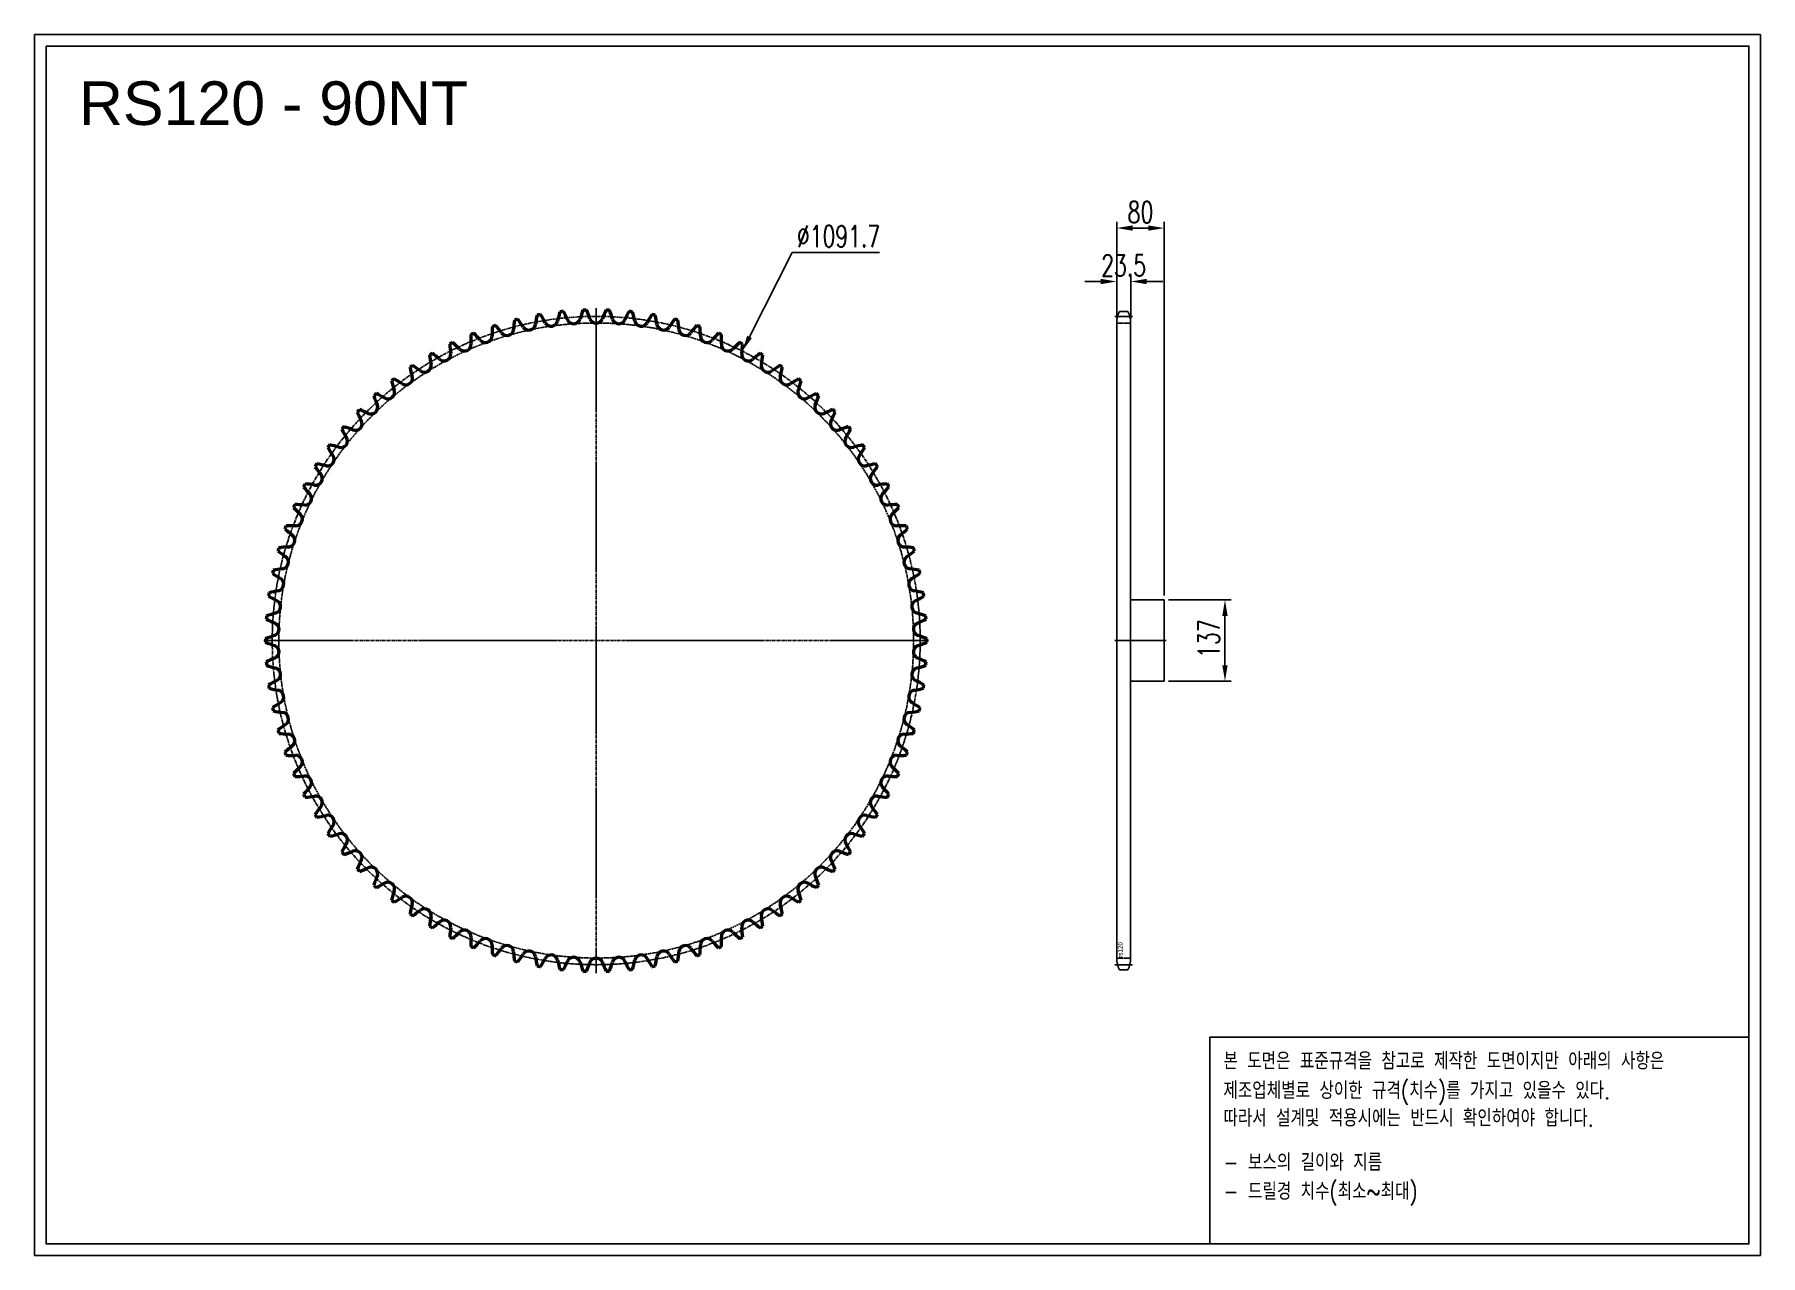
# Model space of a CAD drawing. Header units: millimetres. Extents: x -28947 to -26040, y 50864 to 52921.
import ezdxf

# ---------------------------------------------------------------- set-up
doc = ezdxf.new("R2010")
doc.units = ezdxf.units.MM
for name, pattern in [('AM_ISO02W050', [7.5, 6, -1.5]), ('AM_ISO02W050x2', [3.75, 3, -0.75]), ('AM_ISO08W050', [18, 12, -1.5, 3, -1.5]), ('AM_ISO08W050x2', [9, 6, -0.75, 1.5, -0.75])]:
    doc.linetypes.add(name, pattern=pattern)
for name, color, linetype, lineweight in [('AM_0N', 7, 'Continuous', 50), ('AM_3N', 6, 'AM_ISO02W050', 25), ('AM_7', 4, 'AM_ISO08W050', 25), ('AM_7N', 4, 'AM_ISO08W050', 25)]:
    doc.layers.add(name, color=color, linetype=linetype, lineweight=lineweight)
doc.layers.add('S-DIM', color=7, linetype='Continuous')
doc.styles.add('HAN', font='ROMANS.shx', dxfattribs={"width": 0.7, "bigfont": 'whgtxt.shx'})
doc.styles.add('HSG', font='SIMPLEX.shx', dxfattribs={"width": 0.7, "bigfont": 'HSG.shx'})
doc.styles.get("Standard").update_dxf_attribs({"font": 'arial.ttf'})
doc.dimstyles.new('APP50', dxfattribs={"dimscale": 15, "dimtxt": 2.4, "dimasz": 1.8, "dimexe": 0.7, "dimexo": 0.5, "dimgap": 0.6, "dimtad": 1, "dimtoh": 1, "dimdec": 1, "dimrnd": 0.01, "dimzin": 9, "dimdsep": 46, "dimtxsty": 'HSG', "dimcen": 0, "dimclrd": 1, "dimclre": 1, "dimclrt": 256, "dimazin": 2, "dimtp": 1, "dimtm": 1, "dimtfac": 0.5, "dimtdec": 1, "dimtofl": 0, "dimtmove": 0, "dimatfit": 3, "dimfxl": 0, "dimtvp": 1, "dimtolj": 2, "dimlwd": -1, "dimlwe": -1, "dimarcsym": 0})

# ---------------------------------------------------------------- blocks, each defined once
blk = doc.blocks.new('*D1')
at = {"layer": 'Defpoints', "color": 0, "transparency": 16777216}
for p in [(-27044.2, 51968.5), (-27044.2, 51831.5), (-26941.8, 51831.5)]:
    blk.add_point(p, dxfattribs=at)
at = {"layer": 'S-DIM', "color": 1, "transparency": 16777216}
for p, q in [((-27036.7, 51968.5), (-26931.3, 51968.5)), ((-26941.8, 51941.5), (-26941.8, 51858.5)), ((-27036.7, 51831.5), (-26931.3, 51831.5))]:
    blk.add_line(p, q, dxfattribs=at)
for points in [[(-26946.3, 51941.5), (-26937.3, 51941.5), (-26941.8, 51968.5)], [(-26946.3, 51858.5), (-26937.3, 51858.5), (-26941.8, 51831.5)]]:
    blk.add_solid(points, dxfattribs=at)
at = {"layer": 'S-DIM', "transparency": 16777216, "insert": (-26968.8, 51903.3), "char_height": 36, "attachment_point": 5, "rotation": 90, "style": 'HSG'}
blk.add_mtext('\\A2;137', dxfattribs=at)
blk = doc.blocks.new('*D2')
at = {"layer": 'Defpoints', "color": 0, "transparency": 16777216}
for p in [(-27100.7, 52504.6), (-27124.2, 52435.2), (-27100.7, 52434.7)]:
    blk.add_point(p, dxfattribs=at)
at = {"layer": 'S-DIM', "color": 1, "transparency": 16777216}
for p, q in [((-27151.2, 52504.6), (-27178.2, 52504.6)), ((-27124.2, 52442.7), (-27124.2, 52515.1)), ((-27100.7, 52442.2), (-27100.7, 52515.1)), ((-27073.7, 52504.6), (-27046.7, 52504.6))]:
    blk.add_line(p, q, dxfattribs=at)
for points in [[(-27151.2, 52509.1), (-27151.2, 52500.1), (-27124.2, 52504.6)], [(-27073.7, 52509.1), (-27073.7, 52500.1), (-27100.7, 52504.6)]]:
    blk.add_solid(points, dxfattribs=at)
at = {"layer": 'S-DIM', "transparency": 16777216, "insert": (-27112.5, 52531.6), "char_height": 36, "attachment_point": 5, "style": 'HSG'}
blk.add_mtext('\\A2;23.5', dxfattribs=at)
blk = doc.blocks.new('*D3')
at = {"layer": 'Defpoints', "color": 0, "transparency": 16777216}
for p in [(-27044.2, 52594.6), (-27124.2, 52435.2), (-27044.2, 51968.5)]:
    blk.add_point(p, dxfattribs=at)
at = {"layer": 'S-DIM', "color": 1, "transparency": 16777216}
for p, q in [((-27124.2, 52442.7), (-27124.2, 52605.1)), ((-27044.2, 51976), (-27044.2, 52605.1)), ((-27097.2, 52594.6), (-27071.2, 52594.6))]:
    blk.add_line(p, q, dxfattribs=at)
for points in [[(-27097.2, 52599.1), (-27097.2, 52590.1), (-27124.2, 52594.6)], [(-27071.2, 52599.1), (-27071.2, 52590.1), (-27044.2, 52594.6)]]:
    blk.add_solid(points, dxfattribs=at)
at = {"layer": 'S-DIM', "transparency": 16777216, "insert": (-27084.2, 52621.6), "char_height": 36, "attachment_point": 5, "style": 'HSG'}
blk.add_mtext('\\A2;80', dxfattribs=at)
blk = doc.blocks.new('notice1')
at = {"color": 4}
blk.add_lwpolyline([(-22142.12, 1735.9), (-22053.8, 1735.9), (-22053.8, 1702.07), (-22142.12, 1702.07)], close=True, dxfattribs=at)
at = {"color": 4, "style": 'HAN', "width": 0.8}
for s, p in [('본 도면은 표준규격을 참고로 제작한 도면이지만 아래의 사항은', (-22139.9, 1730.62)), ('제조업체별로 상이한 규격(치수)를 가지고 있을수 있다.', (-22139.9, 1725.78)), ('따라서 설계및 적용시에는 반드시 확인하여야 합니다.', (-22139.9, 1721.28)), ('- 보스의 길이와 지름', (-22139.9, 1714.03)), ('- 드릴경 치수(최소~최대)', (-22139.9, 1709.27))]:
    blk.add_text(s, height=2.7949, dxfattribs=at).set_placement(p)
blk = doc.blocks.new('*D5')
at = {"layer": 'Defpoints', "color": 0, "transparency": 16777216}
for p in [(-27755.1, 52387.2), (-28247.2, 51412.7)]:
    blk.add_point(p, dxfattribs=at)
at = {"layer": 'S-DIM', "color": 1, "linetype": 'ByBlock', "transparency": 16777216}
for p, q in [((-27671, 52553.7), (-27742.9, 52411.3)), ((-27524, 52553.7), (-27671, 52553.7))]:
    blk.add_line(p, q, dxfattribs=at)
at = {"layer": 'S-DIM', "color": 1, "transparency": 16777216}
blk.add_solid([(-27746.9, 52413.4), (-27738.9, 52409.3), (-27755.1, 52387.2)], dxfattribs=at)
at = {"layer": 'S-DIM', "transparency": 16777216, "insert": (-27593, 52580.7), "char_height": 36, "attachment_point": 5, "style": 'HSG'}
blk.add_mtext('\\A2;∅1091.7', dxfattribs=at)

msp = doc.modelspace()

# ---------------------------------------------------------------- linework, layer by layer
for p, q in [((-27124.23, 52435.25), (-27124.23, 51364.71)), ((-27119.5, 52454.25), (-27105.47, 52454.25)), ((-27100.73, 52435.25), (-27100.73, 51364.71)), ((-27100.73, 51968.54), (-27044.23, 51968.54)), ((-27044.23, 51968.54), (-27044.23, 51831.54)), ((-27044.23, 51831.54), (-27100.73, 51831.54)), ((-27119.5, 51345.71), (-27105.47, 51345.71))]:
    msp.add_line(p, q)
for points in [[(-28947.47, 52920.51), (-26039.6, 52920.51), (-26039.6, 50864.44), (-28947.47, 50864.44)], [(-28927.89, 52900.92), (-26059.18, 52900.92), (-26059.18, 50884.02), (-28927.89, 50884.02)]]:
    msp.add_lwpolyline(points, close=True)
for centre, start, end in [((-27083.73, 52435.25), 152.02179, 180), ((-27141.23, 52435.25), 0, 27.97821), ((-27083.73, 51364.71), 180, 207.97821), ((-27141.23, 51364.71), 332.02179, 0)]:
    msp.add_arc(centre, 40.5, start, end)
at = {"layer": 'AM_0N'}
for centre, radius, start, end in [((-28001.13, 51899.98), 556.95, 107.70263, 108.29737), ((-28357.93, 52272.14), 245.42, 36.5, 40.20424), ((-27895.77, 52404.66), 245.42, 171.79576, 175.5), ((-28001.13, 51899.98), 556.95, 103.70263, 104.29737), ((-28331.1, 52296.12), 245.42, 32.5, 36.20424), ((-28114.65, 52434.01), 11.23, 212.5, 351.5), ((-27860.82, 52396.08), 245.42, 167.79576, 171.5), ((-28001.13, 51899.98), 556.95, 99.70263, 100.29737), ((-28302.66, 52318.17), 245.42, 28.5, 32.20424), ((-28077.12, 52440.63), 11.23, 208.5, 347.5), ((-27826.56, 52385.08), 245.42, 163.79576, 167.5), ((-28001.13, 51899.98), 556.95, 95.70263, 96.29737), ((-28272.76, 52338.19), 245.42, 24.5, 28.20424), ((-28039.22, 52444.62), 11.23, 204.5, 343.5), ((-27793.14, 52371.72), 245.42, 159.79576, 163.5), ((-28001.13, 51899.98), 556.95, 91.70263, 92.29737), ((-28241.53, 52356.07), 245.42, 20.5, 24.20424), ((-28001.13, 52445.95), 11.23, 200.5, 339.5), ((-27760.74, 52356.07), 245.42, 155.79576, 159.5), ((-28001.13, 51899.98), 556.95, 87.70263, 88.29737), ((-28209.13, 52371.72), 245.42, 16.5, 20.20424), ((-27963.05, 52444.62), 11.23, 196.5, 335.5), ((-27729.51, 52338.19), 245.42, 151.79576, 155.5), ((-28001.13, 51899.98), 556.95, 83.70263, 84.29737), ((-28175.71, 52385.08), 245.42, 12.5, 16.20424), ((-27925.15, 52440.63), 11.23, 192.5, 331.5), ((-27699.61, 52318.17), 245.42, 147.79576, 151.5), ((-28001.13, 51899.98), 556.95, 79.70263, 80.29737), ((-28141.45, 52396.08), 245.42, 8.5, 12.20424), ((-27887.62, 52434.01), 11.23, 188.5, 327.5), ((-27671.17, 52296.12), 245.42, 143.79576, 147.5), ((-28001.13, 51899.98), 556.95, 75.70263, 76.29737), ((-28106.5, 52404.66), 245.42, 4.5, 8.20424), ((-27644.34, 52272.14), 245.42, 139.79576, 143.5), ((-28001.13, 51899.98), 556.95, 71.70263, 72.29737), ((-28001.13, 51899.98), 556.95, 115.70263, 116.29737), ((-28406.25, 52218.86), 245.42, 44.5, 48.20424), ((-28001.13, 51899.98), 556.95, 111.70263, 112.29737), ((-27967.03, 52414.41), 245.42, 179.79576, 183.5), ((-28383.02, 52246.34), 245.42, 40.5, 44.20424), ((-28187.87, 52413.02), 11.23, 220.5, 359.5), ((-27931.23, 52410.78), 245.42, 175.79576, 179.5), ((-28151.62, 52424.8), 11.23, 216.5, 355.5), ((-27850.65, 52424.8), 11.23, 184.5, 323.5), ((-28071.04, 52410.78), 245.42, 0.5, 4.20424), ((-27814.4, 52413.02), 11.23, 180.5, 319.5), ((-27619.25, 52246.34), 245.42, 135.79576, 139.5), ((-28001.13, 51899.98), 556.95, 67.70263, 68.29737), ((-28035.24, 52414.41), 245.42, 356.5, 0.20424), ((-27596.02, 52218.86), 245.42, 131.79576, 135.5), ((-28001.13, 51899.98), 556.95, 63.70263, 64.29737), ((-28001.13, 51899.98), 556.95, 119.70263, 120.29737), ((-28038.96, 52414.15), 245.42, 187.79576, 191.5), ((-28427.51, 52189.82), 245.42, 48.5, 52.20424), ((-28257.45, 52382.04), 11.23, 228.5, 7.5), ((-28003, 52415.54), 245.42, 183.79576, 187.5), ((-28223.2, 52398.74), 11.23, 224.5, 3.5), ((-27779.07, 52398.74), 11.23, 176.5, 315.5), ((-27744.82, 52382.04), 11.23, 172.5, 311.5), ((-27999.27, 52415.54), 245.42, 352.5, 356.20424), ((-27574.76, 52189.82), 245.42, 127.79576, 131.5), ((-28001.13, 51899.98), 556.95, 59.70263, 60.29737), ((-27963.31, 52414.15), 245.42, 348.5, 352.20424), ((-28322.04, 52341.68), 11.23, 236.5, 15.5), ((-28001.13, 51899.98), 556.95, 123.70263, 124.29737), ((-28074.73, 52410.26), 245.42, 191.79576, 195.5), ((-28446.69, 52159.37), 245.42, 52.5, 56.20424), ((-28290.45, 52362.98), 11.23, 232.5, 11.5), ((-27711.82, 52362.98), 11.23, 168.5, 307.5), ((-27555.58, 52159.37), 245.42, 123.79576, 127.5), ((-28001.13, 51899.98), 556.95, 55.70263, 56.29737), ((-27680.22, 52341.68), 11.23, 164.5, 303.5), ((-27927.54, 52410.26), 245.42, 344.5, 348.20424), ((-28001.13, 51899.98), 556.95, 131.70263, 132.29737), ((-28478.45, 52094.84), 245.42, 60.5, 64.20424), ((-28352.07, 52318.21), 11.23, 240.5, 19.5), ((-28001.13, 51899.98), 556.95, 127.70263, 128.29737), ((-28110.15, 52403.88), 245.42, 195.79576, 199.5), ((-28463.7, 52127.66), 245.42, 56.5, 60.20424), ((-27538.57, 52127.66), 245.42, 119.79576, 123.5), ((-27650.2, 52318.21), 11.23, 160.5, 299.5), ((-27892.12, 52403.88), 245.42, 340.5, 344.20424), ((-28001.13, 51899.98), 556.95, 51.70263, 52.29737), ((-27523.82, 52094.84), 245.42, 115.79576, 119.5), ((-28001.13, 51899.98), 556.95, 47.70263, 48.29737), ((-28001.13, 51899.98), 556.95, 135.70263, 136.29737), ((-28179.22, 52383.81), 245.42, 203.79576, 207.5), ((-28490.88, 52061.07), 245.42, 64.5, 68.20424), ((-28380.39, 52292.71), 11.23, 244.5, 23.5), ((-28145.03, 52395.05), 245.42, 199.79576, 203.5), ((-27621.88, 52292.71), 11.23, 156.5, 295.5), ((-27857.23, 52395.05), 245.42, 336.5, 340.20424), ((-27511.39, 52061.07), 245.42, 111.79576, 115.5), ((-27823.05, 52383.81), 245.42, 332.5, 336.20424), ((-28001.13, 51899.98), 556.95, 43.70263, 44.29737), ((-28001.13, 51899.98), 556.95, 139.70263, 140.29737), ((-28212.53, 52370.21), 245.42, 207.79576, 211.5), ((-28500.93, 52026.51), 245.42, 68.5, 72.20424), ((-28406.86, 52265.3), 11.23, 248.5, 27.5), ((-27595.4, 52265.3), 11.23, 152.5, 291.5), ((-27501.34, 52026.51), 245.42, 107.79576, 111.5), ((-27789.73, 52370.21), 245.42, 328.5, 332.20424), ((-28001.13, 51899.98), 556.95, 39.70263, 40.29737), ((-28001.13, 51899.98), 556.95, 143.70263, 144.29737), ((-28508.53, 51991.34), 245.42, 72.5, 76.20424), ((-28431.36, 52236.11), 11.23, 252.5, 31.5), ((-27570.91, 52236.11), 11.23, 148.5, 287.5), ((-27493.73, 51991.34), 245.42, 103.79576, 107.5), ((-28001.13, 51899.98), 556.95, 35.70263, 36.29737), ((-28001.13, 51899.98), 556.95, 147.70263, 148.29737), ((-28513.67, 51955.73), 245.42, 76.5, 80.20424), ((-28453.76, 52205.28), 11.23, 256.5, 35.5), ((-28244.82, 52354.31), 245.42, 211.79576, 215.5), ((-27548.51, 52205.28), 11.23, 144.5, 283.5), ((-27757.45, 52354.31), 245.42, 324.5, 328.20424), ((-27488.6, 51955.73), 245.42, 99.79576, 103.5), ((-28001.13, 51899.98), 556.95, 31.70263, 32.29737), ((-28473.95, 52172.96), 11.23, 260.5, 39.5), ((-28275.92, 52336.21), 245.42, 215.79576, 219.5), ((-27528.32, 52172.96), 11.23, 140.5, 279.5), ((-27726.35, 52336.21), 245.42, 320.5, 324.20424), ((-28001.13, 51899.98), 556.95, 151.70263, 152.29737), ((-28305.68, 52315.98), 245.42, 219.79576, 223.5), ((-28491.84, 52139.32), 11.23, 264.5, 43.5), ((-28516.31, 51919.84), 245.42, 80.5, 84.20424), ((-27485.96, 51919.84), 245.42, 95.79576, 99.5), ((-27510.42, 52139.32), 11.23, 136.5, 275.5), ((-27696.59, 52315.98), 245.42, 316.5, 320.20424), ((-28001.13, 51899.98), 556.95, 27.70263, 28.29737), ((-28001.13, 51899.98), 556.95, 155.70263, 156.29737), ((-28333.96, 52293.72), 245.42, 223.79576, 227.5), ((-28516.44, 51883.85), 245.42, 84.5, 88.20424), ((-28507.34, 52104.5), 11.23, 268.5, 47.5), ((-27485.83, 51883.85), 245.42, 91.79576, 95.5), ((-27494.92, 52104.5), 11.23, 132.5, 271.5), ((-27668.31, 52293.72), 245.42, 312.5, 316.20424), ((-28001.13, 51899.98), 556.95, 23.70263, 24.29737), ((-28001.13, 51899.98), 556.95, 159.70263, 160.29737), ((-28360.61, 52269.55), 245.42, 227.79576, 231.5), ((-28514.06, 51847.95), 245.42, 88.5, 92.20424), ((-27488.21, 51847.95), 245.42, 87.79576, 91.5), ((-27641.66, 52269.55), 245.42, 308.5, 312.20424), ((-28001.13, 51899.98), 556.95, 19.70263, 20.29737), ((-28001.13, 51899.98), 556.95, 163.70263, 164.29737), ((-28509.18, 51812.29), 245.42, 92.5, 96.20424), ((-28520.38, 52068.69), 11.23, 272.5, 51.5), ((-27481.89, 52068.69), 11.23, 128.5, 267.5), ((-27493.09, 51812.29), 245.42, 83.79576, 87.5), ((-28001.13, 51899.98), 556.95, 15.70263, 16.29737), ((-28385.52, 52243.57), 245.42, 231.79576, 235.5), ((-28530.88, 52032.06), 11.23, 276.5, 55.5), ((-27471.39, 52032.06), 11.23, 124.5, 263.5), ((-27616.75, 52243.57), 245.42, 304.5, 308.20424), ((-28001.13, 51899.98), 556.95, 167.70263, 168.29737), ((-28408.55, 52215.92), 245.42, 235.79576, 239.5), ((-28501.83, 51777.07), 245.42, 96.5, 100.20424), ((-28538.8, 51994.79), 11.23, 280.5, 59.5), ((-27463.46, 51994.79), 11.23, 120.5, 259.5), ((-27500.44, 51777.07), 245.42, 79.79576, 83.5), ((-27593.72, 52215.92), 245.42, 300.5, 304.20424), ((-28001.13, 51899.98), 556.95, 11.70263, 12.29737), ((-28001.13, 51899.98), 556.95, 171.70263, 172.29737), ((-28429.59, 52186.73), 245.42, 239.79576, 243.5), ((-28492.03, 51742.44), 245.42, 100.5, 104.20424), ((-28544.11, 51957.05), 11.23, 284.5, 63.5), ((-27458.16, 51957.05), 11.23, 116.5, 255.5), ((-27510.23, 51742.44), 245.42, 75.79576, 79.5), ((-27572.68, 52186.73), 245.42, 296.5, 300.20424), ((-28001.13, 51899.98), 556.95, 7.70263, 8.29737), ((-28001.13, 51899.98), 556.95, 175.70263, 176.29737), ((-28448.55, 52156.14), 245.42, 243.79576, 247.5), ((-28479.85, 51708.58), 245.42, 104.5, 108.20424), ((-27522.42, 51708.58), 245.42, 71.79576, 75.5), ((-27553.72, 52156.14), 245.42, 292.5, 296.20424), ((-28001.13, 51899.98), 556.95, 3.70263, 4.29737), ((-28465.33, 51675.65), 245.42, 108.5, 112.20424), ((-28546.77, 51919.03), 11.23, 288.5, 67.5), ((-27455.5, 51919.03), 11.23, 112.5, 251.5), ((-27536.94, 51675.65), 245.42, 67.79576, 71.5), ((-28001.13, 51899.98), 556.95, 179.70263, 180.29737), ((-28465.33, 52124.31), 245.42, 247.79576, 251.5), ((-28546.77, 51880.93), 11.23, 292.5, 71.5), ((-27455.5, 51880.93), 11.23, 108.5, 247.5), ((-27536.94, 52124.31), 245.42, 288.5, 292.20424), ((-28001.13, 51899.98), 556.95, 359.70263, 0.29737), ((-28448.55, 51643.82), 245.42, 112.5, 116.20424), ((-28001.13, 51899.98), 556.95, 183.70263, 184.29737), ((-28479.85, 52091.38), 245.42, 251.79576, 255.5), ((-28544.11, 51842.91), 11.23, 296.5, 75.5), ((-27458.16, 51842.91), 11.23, 104.5, 243.5), ((-27522.42, 52091.38), 245.42, 284.5, 288.20424), ((-27553.72, 51643.82), 245.42, 63.79576, 67.5), ((-28001.13, 51899.98), 556.95, 355.70263, 356.29737), ((-28429.59, 51613.23), 245.42, 116.5, 120.20424), ((-28001.13, 51899.98), 556.95, 187.70263, 188.29737), ((-28492.03, 52057.52), 245.42, 255.79576, 259.5), ((-27510.23, 52057.52), 245.42, 280.5, 284.20424), ((-27572.68, 51613.23), 245.42, 59.79576, 63.5), ((-28001.13, 51899.98), 556.95, 351.70263, 352.29737), ((-28408.55, 51584.04), 245.42, 120.5, 124.20424), ((-28538.8, 51805.18), 11.23, 300.5, 79.5), ((-27463.46, 51805.18), 11.23, 100.5, 239.5), ((-27593.72, 51584.04), 245.42, 55.79576, 59.5), ((-28001.13, 51899.98), 556.95, 191.70263, 192.29737), ((-28501.83, 52022.9), 245.42, 259.79576, 263.5), ((-28530.88, 51767.9), 11.23, 304.5, 83.5), ((-27471.39, 51767.9), 11.23, 96.5, 235.5), ((-27500.44, 52022.9), 245.42, 276.5, 280.20424), ((-28001.13, 51899.98), 556.95, 347.70263, 348.29737), ((-28385.52, 51556.39), 245.42, 124.5, 128.20424), ((-28001.13, 51899.98), 556.95, 195.70263, 196.29737), ((-28509.18, 51987.67), 245.42, 263.79576, 267.5), ((-28520.38, 51731.27), 11.23, 308.5, 87.5), ((-27481.89, 51731.27), 11.23, 92.5, 231.5), ((-27493.09, 51987.67), 245.42, 272.5, 276.20424), ((-27616.75, 51556.39), 245.42, 51.79576, 55.5), ((-28001.13, 51899.98), 556.95, 343.70263, 344.29737), ((-28360.61, 51530.42), 245.42, 128.5, 132.20424), ((-28001.13, 51899.98), 556.95, 199.70263, 200.29737), ((-28514.06, 51952.02), 245.42, 267.79576, 271.5), ((-28507.34, 51695.46), 11.23, 312.5, 91.5), ((-27494.92, 51695.46), 11.23, 88.5, 227.5), ((-27488.21, 51952.02), 245.42, 268.5, 272.20424), ((-27641.66, 51530.42), 245.42, 47.79576, 51.5), ((-28001.13, 51899.98), 556.95, 339.70263, 340.29737), ((-28333.96, 51506.24), 245.42, 132.5, 136.20424), ((-28001.13, 51899.98), 556.95, 203.70263, 204.29737), ((-27668.31, 51506.24), 245.42, 43.79576, 47.5), ((-28001.13, 51899.98), 556.95, 335.70263, 336.29737), ((-28516.44, 51916.11), 245.42, 271.79576, 275.5), ((-28305.68, 51483.98), 245.42, 136.5, 140.20424), ((-28491.84, 51660.65), 11.23, 316.5, 95.5), ((-27510.42, 51660.65), 11.23, 84.5, 223.5), ((-27696.59, 51483.98), 245.42, 39.79576, 43.5), ((-27485.83, 51916.11), 245.42, 264.5, 268.20424), ((-28001.13, 51899.98), 556.95, 207.70263, 208.29737), ((-28516.31, 51880.12), 245.42, 275.79576, 279.5), ((-28473.95, 51627), 11.23, 320.5, 99.5), ((-28275.92, 51463.75), 245.42, 140.5, 144.20424), ((-27528.32, 51627), 11.23, 80.5, 219.5), ((-27726.35, 51463.75), 245.42, 35.79576, 39.5), ((-27485.96, 51880.12), 245.42, 260.5, 264.20424), ((-28001.13, 51899.98), 556.95, 331.70263, 332.29737), ((-28001.13, 51899.98), 556.95, 211.70263, 212.29737), ((-28513.67, 51844.24), 245.42, 279.79576, 283.5), ((-28453.76, 51594.68), 11.23, 324.5, 103.5), ((-28244.82, 51445.65), 245.42, 144.5, 148.20424), ((-27548.51, 51594.68), 11.23, 76.5, 215.5), ((-27757.45, 51445.65), 245.42, 31.79576, 35.5), ((-27488.6, 51844.24), 245.42, 256.5, 260.20424), ((-28001.13, 51899.98), 556.95, 327.70263, 328.29737), ((-28001.13, 51899.98), 556.95, 215.70263, 216.29737), ((-28508.53, 51808.62), 245.42, 283.79576, 287.5), ((-28431.36, 51563.85), 11.23, 328.5, 107.5), ((-28212.53, 51429.75), 245.42, 148.5, 152.20424), ((-27570.91, 51563.85), 11.23, 72.5, 211.5), ((-27789.73, 51429.75), 245.42, 27.79576, 31.5), ((-27493.73, 51808.62), 245.42, 252.5, 256.20424), ((-28001.13, 51899.98), 556.95, 323.70263, 324.29737), ((-28001.13, 51899.98), 556.95, 219.70263, 220.29737), ((-28500.93, 51773.45), 245.42, 287.79576, 291.5), ((-28406.86, 51534.66), 11.23, 332.5, 111.5), ((-28179.22, 51416.15), 245.42, 152.5, 156.20424), ((-27595.4, 51534.66), 11.23, 68.5, 207.5), ((-27823.05, 51416.15), 245.42, 23.79576, 27.5), ((-27501.34, 51773.45), 245.42, 248.5, 252.20424), ((-28001.13, 51899.98), 556.95, 319.70263, 320.29737), ((-28001.13, 51899.98), 556.95, 223.70263, 224.29737), ((-28490.88, 51738.89), 245.42, 291.79576, 295.5), ((-28380.39, 51507.25), 11.23, 336.5, 115.5), ((-28145.03, 51404.91), 245.42, 156.5, 160.20424), ((-27621.88, 51507.25), 11.23, 64.5, 203.5), ((-27857.23, 51404.91), 245.42, 19.79576, 23.5), ((-27511.39, 51738.89), 245.42, 244.5, 248.20424), ((-28001.13, 51899.98), 556.95, 315.70263, 316.29737), ((-28001.13, 51899.98), 556.95, 227.70263, 228.29737), ((-28478.45, 51705.12), 245.42, 295.79576, 299.5), ((-28352.07, 51481.75), 11.23, 340.5, 119.5), ((-28110.15, 51396.08), 245.42, 160.5, 164.20424), ((-28322.04, 51458.29), 11.23, 344.5, 123.5), ((-27680.22, 51458.29), 11.23, 56.5, 195.5), ((-27650.2, 51481.75), 11.23, 60.5, 199.5), ((-27892.12, 51396.08), 245.42, 15.79576, 19.5), ((-27523.82, 51705.12), 245.42, 240.5, 244.20424), ((-28001.13, 51899.98), 556.95, 311.70263, 312.29737), ((-28001.13, 51899.98), 556.95, 231.70263, 232.29737), ((-28463.7, 51672.3), 245.42, 299.79576, 303.5), ((-28074.73, 51389.7), 245.42, 164.5, 168.20424), ((-28446.69, 51640.59), 245.42, 303.79576, 307.5), ((-28290.45, 51436.98), 11.23, 348.5, 127.5), ((-27711.82, 51436.98), 11.23, 52.5, 191.5), ((-27555.58, 51640.59), 245.42, 232.5, 236.20424), ((-27927.54, 51389.7), 245.42, 11.79576, 15.5), ((-27538.57, 51672.3), 245.42, 236.5, 240.20424), ((-28001.13, 51899.98), 556.95, 307.70263, 308.29737), ((-28001.13, 51899.98), 556.95, 235.70263, 236.29737), ((-28038.96, 51385.81), 245.42, 168.5, 172.20424), ((-28001.13, 51899.98), 556.95, 239.70263, 240.29737), ((-28427.51, 51610.14), 245.42, 307.79576, 311.5), ((-28257.45, 51417.92), 11.23, 352.5, 131.5), ((-28003, 51384.42), 245.42, 172.5, 176.20424), ((-28223.2, 51401.22), 11.23, 356.5, 135.5), ((-27779.07, 51401.22), 11.23, 44.5, 183.5), ((-27744.82, 51417.92), 11.23, 48.5, 187.5), ((-27999.27, 51384.42), 245.42, 3.79576, 7.5), ((-27574.76, 51610.14), 245.42, 228.5, 232.20424), ((-28001.13, 51899.98), 556.95, 299.70263, 300.29737), ((-27963.31, 51385.81), 245.42, 7.79576, 11.5), ((-28001.13, 51899.98), 556.95, 303.70263, 304.29737), ((-28001.13, 51899.98), 556.95, 243.70263, 244.29737), ((-28406.25, 51581.1), 245.42, 311.79576, 315.5), ((-27967.03, 51385.55), 245.42, 176.5, 180.20424), ((-28001.13, 51899.98), 556.95, 247.70263, 248.29737), ((-28383.02, 51553.62), 245.42, 315.79576, 319.5), ((-28187.87, 51386.94), 11.23, 0.5, 139.5), ((-27931.23, 51389.18), 245.42, 180.5, 184.20424), ((-28151.62, 51375.17), 11.23, 4.5, 143.5), ((-27850.65, 51375.17), 11.23, 36.5, 175.5), ((-28071.04, 51389.18), 245.42, 355.79576, 359.5), ((-27814.4, 51386.94), 11.23, 40.5, 179.5), ((-27619.25, 51553.62), 245.42, 220.5, 224.20424), ((-28001.13, 51899.98), 556.95, 291.70263, 292.29737), ((-28035.24, 51385.55), 245.42, 359.79576, 3.5), ((-27596.02, 51581.1), 245.42, 224.5, 228.20424), ((-28001.13, 51899.98), 556.95, 295.70263, 296.29737), ((-28001.13, 51899.98), 556.95, 251.70263, 252.29737), ((-28357.93, 51527.82), 245.42, 319.79576, 323.5), ((-27895.77, 51395.3), 245.42, 184.5, 188.20424), ((-28001.13, 51899.98), 556.95, 255.70263, 256.29737), ((-28331.1, 51503.84), 245.42, 323.79576, 327.5), ((-28114.65, 51365.95), 11.23, 8.5, 147.5), ((-27860.82, 51403.88), 245.42, 188.5, 192.20424), ((-28302.66, 51481.79), 245.42, 327.79576, 331.5), ((-28077.12, 51359.33), 11.23, 12.5, 151.5), ((-27826.56, 51414.88), 245.42, 192.5, 196.20424), ((-28272.76, 51461.78), 245.42, 331.79576, 335.5), ((-28039.22, 51355.35), 11.23, 16.5, 155.5), ((-27793.14, 51428.24), 245.42, 196.5, 200.20424), ((-28241.53, 51443.9), 245.42, 335.79576, 339.5), ((-28001.13, 51354.02), 11.23, 20.5, 159.5), ((-27760.74, 51443.9), 245.42, 200.5, 204.20424), ((-28209.13, 51428.24), 245.42, 339.79576, 343.5), ((-27963.05, 51355.35), 11.23, 24.5, 163.5), ((-27729.51, 51461.78), 245.42, 204.5, 208.20424), ((-28175.71, 51414.88), 245.42, 343.79576, 347.5), ((-27925.15, 51359.33), 11.23, 28.5, 167.5), ((-27699.61, 51481.79), 245.42, 208.5, 212.20424), ((-28141.45, 51403.88), 245.42, 347.79576, 351.5), ((-27887.62, 51365.95), 11.23, 32.5, 171.5), ((-27671.17, 51503.84), 245.42, 212.5, 216.20424), ((-28001.13, 51899.98), 556.95, 283.70263, 284.29737), ((-28106.5, 51395.3), 245.42, 351.79576, 355.5), ((-27644.34, 51527.82), 245.42, 216.5, 220.20424), ((-28001.13, 51899.98), 556.95, 287.70263, 288.29737), ((-28001.13, 51899.98), 556.95, 259.70263, 260.29737), ((-28001.13, 51899.98), 556.95, 263.70263, 264.29737), ((-28001.13, 51899.98), 556.95, 267.70263, 268.29737), ((-28001.13, 51899.98), 556.95, 271.70263, 272.29737), ((-28001.13, 51899.98), 556.95, 275.70263, 276.29737), ((-28001.13, 51899.98), 556.95, 279.70263, 280.29737)]:
    msp.add_arc(centre, radius, start, end, dxfattribs=at)
at = {"layer": 'AM_3N', "linetype": 'AM_ISO02W050x2'}
for p, q in [((-27124.23, 52434.72), (-27100.73, 52434.72)), ((-27124.23, 51365.24), (-27100.73, 51365.24))]:
    msp.add_line(p, q, dxfattribs=at)
msp.add_circle((-28001.13, 51899.98), 534.74, dxfattribs=at)
at = {"layer": 'AM_7', "linetype": 'AM_ISO08W050x2'}
for p, q in [((-27127.23, 52445.83), (-27097.73, 52445.83)), ((-27127.23, 51900.04), (-27040.8, 51900.04)), ((-27127.23, 51354.13), (-27097.73, 51354.13))]:
    msp.add_line(p, q, dxfattribs=at)
msp.add_circle((-28001.13, 51899.98), 545.85, dxfattribs=at)
at = {"layer": 'AM_7N', "linetype": 'AM_ISO08W050x2'}
for p, q in [((-28001.13, 51340.03), (-28001.13, 52459.93)), ((-28561.08, 51899.98), (-27441.18, 51899.98))]:
    msp.add_line(p, q, dxfattribs=at)

# ---------------------------------------------------------------- block references
at = {"xscale": 10.2816190641073, "yscale": 10.2816190641073, "zscale": 10.2816190641073}
msp.add_blockref('notice1', (200689.56, 33384.01), dxfattribs=at)

# ---------------------------------------------------------------- texts
msp.add_text('RS120 - 90NT', height=73.431).set_placement((-28872.58, 52768.25))
msp.add_text('rs120', height=7.5, rotation=90).set_placement((-27114.39, 51365.82))

# ---------------------------------------------------------------- dimensions: what is measured, and where the dimension line sits
at = {"layer": 'S-DIM'}
dim = msp.add_linear_dim(base=(-27044.23, 52594.6), p1=(-27124.23, 52435.25), p2=(-27044.23, 51968.54), dimstyle='APP50', dxfattribs=at)
dim.commit()
dim.dimension.update_dxf_attribs({"geometry": '*D3', "text_midpoint": (-27084.23, 52621.6)})
dim = msp.add_diameter_dim_2p(p1=(-28247.19, 51412.73), p2=(-27755.08, 52387.23), dimstyle='APP50', override={"dimarcsym": 1}, dxfattribs=at)
dim.commit()
dim.dimension.update_dxf_attribs({"geometry": '*D5', "text_midpoint": (-27593.02, 52553.71), "dimtype": 131})
dim = msp.add_linear_dim(base=(-27100.73, 52504.6), p1=(-27124.23, 52435.25), p2=(-27100.73, 52434.72), dimstyle='APP50', dxfattribs=at)
dim.commit()
dim.dimension.update_dxf_attribs({"geometry": '*D2', "text_midpoint": (-27112.48, 52504.6), "dimtype": 128})
dim = msp.add_linear_dim(base=(-26941.79, 51831.54), p1=(-27044.23, 51968.54), p2=(-27044.23, 51831.54), angle=90, dimstyle='APP50', dxfattribs=at)
dim.commit()
dim.dimension.update_dxf_attribs({"geometry": '*D1', "text_midpoint": (-26941.79, 51903.26), "dimtype": 128})

doc.saveas('drawing.dxf')
